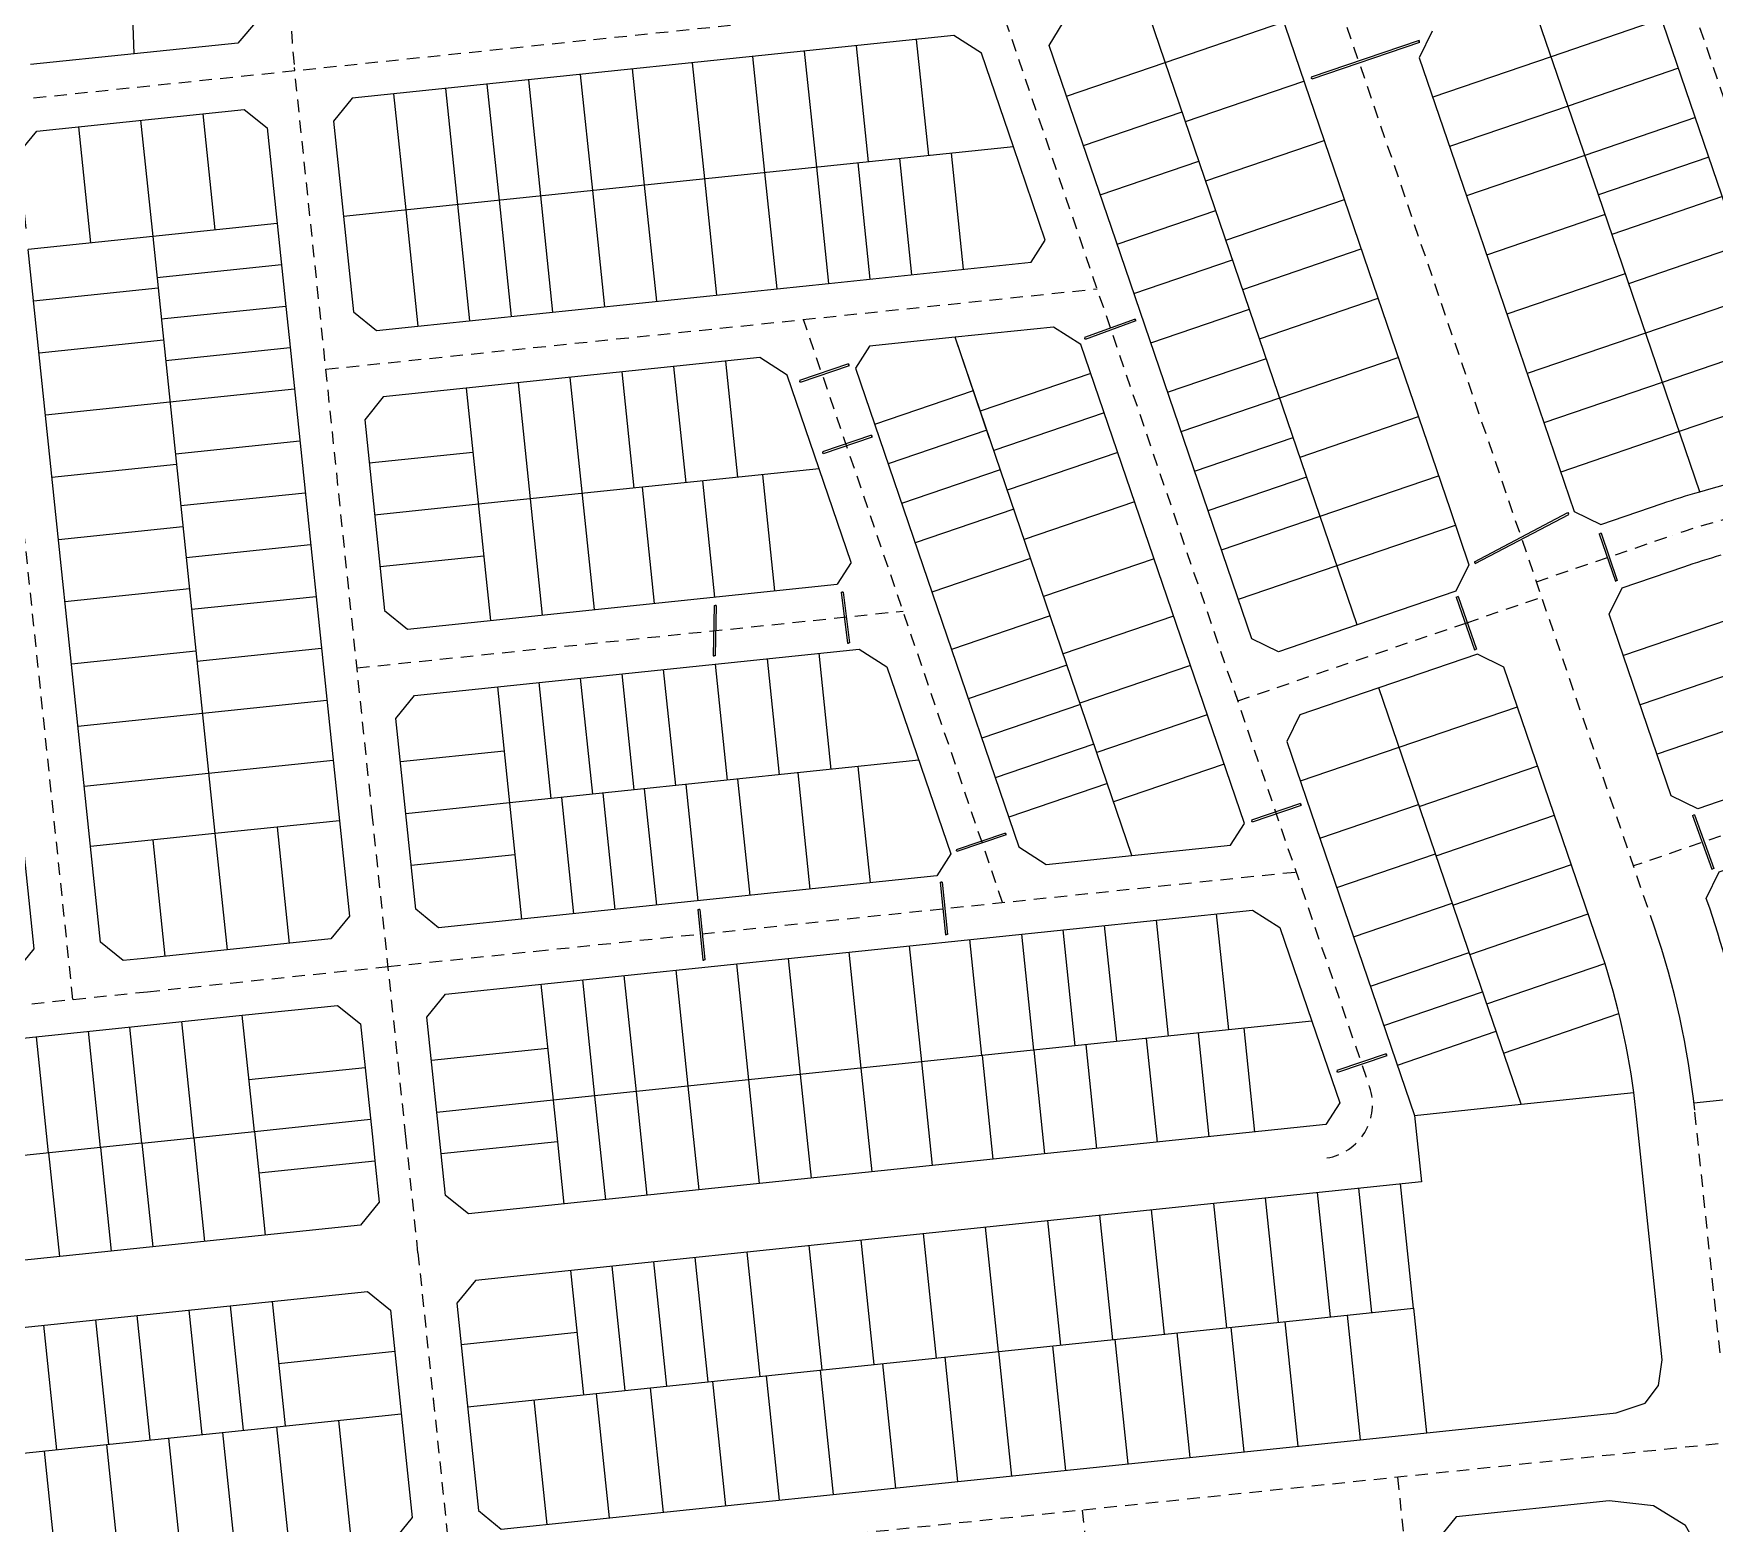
# Model space of a CAD drawing. Extents: x 296374 to 298792, y 6267790 to 6270844.
# Drawn here: x 297205.4 to 297608.3, y 6269469.2 to 6269826.5 of the extents above; entities that cross this region are included whole.
import ezdxf

# ---------------------------------------------------------------- set-up
doc = ezdxf.new("R2010")
doc.units = 0
doc.linetypes.add('Dash', pattern=[5, 3, -2])
for name, color, linetype in [('_User_xref', 6, 'Continuous'), ('Duct_SP_EXT', 7, 'Continuous'), ('X-Masterplan_LotLayout_P2$0$D-LO-Stage 13', 251, 'Continuous'), ('X-Masterplan_LotLayout_P2$0$D-LO-Stage 15', 251, 'Continuous'), ('X-Masterplan_LotLayout_P2$0$D-LO-Stage 16', 251, 'Continuous'), ('X-Masterplan_LotLayout_P2$0$D-LO-Stage 17', 251, 'Continuous'), ('X-Masterplan_LotLayout_P2$0$D-LO-Stage 18', 251, 'Continuous'), ('X-Masterplan_LotLayout_P2$0$D-LO-Stage 19', 251, 'Continuous'), ('X-Masterplan_LotLayout_P2$0$D-LO-Stage 2', 251, 'Continuous'), ('X-Masterplan_LotLayout_P2$0$D-LO-Stage 22', 251, 'Continuous'), ('X-Masterplan_LotLayout_P2$0$D-LO-Stage 23', 251, 'Continuous'), ('X-Masterplan_LotLayout_P2$0$D-LO-Stage 3', 251, 'Continuous'), ('X-Masterplan_LotLayout_P2$0$D-RD-15-23_CL', 251, 'Dash'), ('X-Masterplan_LotLayout_P2$0$D-RD-P1_CL', 251, 'Dash'), ('X-Masterplan_LotLayout_P2$0$D-RD-Stage13_BDY', 251, 'Continuous'), ('X-Masterplan_LotLayout_P2$0$D-RD-Stage15_BDY', 251, 'Continuous'), ('X-Masterplan_LotLayout_P2$0$D-RD-Stage17_BDY', 251, 'Continuous'), ('X-Masterplan_LotLayout_P2$0$D-RD-Stage18_BDY', 251, 'Continuous'), ('X-Masterplan_LotLayout_P2$0$D-RD-Stage19_BDY', 251, 'Continuous'), ('X-Masterplan_LotLayout_P2$0$D-RD-Stage22_BDY', 251, 'Continuous'), ('X-Masterplan_LotLayout_P2$0$D-RD-Stage23_BDY', 251, 'Continuous'), ('X-Masterplan_LotLayout_P2$0$D-RD-Stage2_BDY', 251, 'Continuous'), ('X-Masterplan_LotLayout_P2$0$D-RD-Stage3_BDY', 251, 'Continuous')]:
    doc.layers.add(name, color=color, linetype=linetype)

# ---------------------------------------------------------------- blocks, each defined once
blk = doc.blocks.new('X-Masterplan_LotLayout_P2')
at = {"layer": 'X-Masterplan_LotLayout_P2$0$D-LO-Stage 13'}
for p, q in [((297472.12, 6269585.49), (297474.71, 6269560.63)), ((297484.56, 6269586.79), (297487.15, 6269561.92)), ((297495.5, 6269587.93), (297498.09, 6269563.06)), ((297432.74, 6269581.39), (297435.33, 6269556.52)), ((297445.17, 6269582.68), (297447.76, 6269557.82)), ((297457.6, 6269583.98), (297460.19, 6269559.11)), ((297403.69, 6269578.36), (297406.29, 6269553.49)), ((297418.21, 6269579.87), (297420.81, 6269555.01)), ((297362.22, 6269574.04), (297364.81, 6269549.17)), ((297376.74, 6269575.55), (297379.33, 6269550.69)), ((297389.17, 6269576.85), (297391.76, 6269551.98)), ((297339.84, 6269571.7), (297342.43, 6269546.84)), ((297349.79, 6269572.74), (297352.38, 6269547.88)), ((297330.93, 6269560.72), (297332.48, 6269545.8)), ((297526.23, 6269519.75), (297523.12, 6269549.59)), ((297536.18, 6269520.79), (297533.07, 6269550.62)), ((297491.42, 6269516.12), (297488.31, 6269545.96)), ((297503.85, 6269517.42), (297500.74, 6269547.25)), ((297516.28, 6269518.71), (297513.17, 6269548.55)), ((297451.63, 6269511.97), (297448.52, 6269541.81)), ((297464.07, 6269513.27), (297460.96, 6269543.11)), ((297476.5, 6269514.56), (297473.39, 6269544.4)), ((297406.88, 6269507.31), (297403.77, 6269537.15)), ((297421.8, 6269508.86), (297418.69, 6269538.7)), ((297436.72, 6269510.42), (297433.6, 6269540.26)), ((297367.09, 6269503.16), (297363.98, 6269533)), ((297379.53, 6269504.46), (297376.41, 6269534.29)), ((297394.44, 6269506.01), (297391.33, 6269535.85)), ((297337.25, 6269500.05), (297334.14, 6269529.89)), ((297347.2, 6269501.09), (297344.09, 6269530.93)), ((297357.15, 6269502.12), (297354.04, 6269531.96)), ((297255.7, 6269491.55), (297252.59, 6269521.39)), ((297262.53, 6269522.42), (297265.64, 6269492.59)), ((297210.94, 6269486.88), (297207.83, 6269516.72)), ((297223.37, 6269488.18), (297220.26, 6269518.02)), ((297233.32, 6269489.22), (297230.21, 6269519.05)), ((297245.75, 6269490.51), (297242.64, 6269520.35)), ((297340.24, 6269500.36), (297520.26, 6269519.13)), ((297335.7, 6269514.97), (297307.85, 6269512.07)), ((297291.94, 6269510.41), (297264.09, 6269507.51)), ((297113.47, 6269476.72), (297263.65, 6269492.38))]:
    blk.add_line(p, q, dxfattribs=at)
at = {"layer": 'X-Masterplan_LotLayout_P2$0$D-LO-Stage 13', "flags": 128}
for points in [[(297484.56, 6269586.79), (297487.15, 6269561.92)], [(297243.76, 6269561.69), (297246.35, 6269536.82)], [(297208.95, 6269558.06), (297211.54, 6269533.2)], [(297221.38, 6269559.36), (297223.97, 6269534.49)], [(297231.33, 6269560.39), (297233.92, 6269535.53)], [(297259.32, 6269553.26), (297260.87, 6269538.34)], [(297520.26, 6269519.13), (297536.18, 6269520.79)], [(297536.18, 6269520.79), (297539.29, 6269490.95)], [(297309.4, 6269497.15), (297340.24, 6269500.36)], [(297263.65, 6269492.38), (297293.49, 6269495.49)]]:
    blk.add_lwpolyline(points, dxfattribs=at)
at = {"layer": 'X-Masterplan_LotLayout_P2$0$D-LO-Stage 15'}
for p, q in [((297595.7, 6269829.96), (297569.2, 6269820.91)), ((297599.74, 6269818.13), (297573.24, 6269809.08)), ((297603.77, 6269806.3), (297577.28, 6269797.25)), ((297607, 6269796.83), (297580.51, 6269787.79)), ((297610.24, 6269787.37), (297583.74, 6269778.32)), ((297614.27, 6269775.54), (297587.78, 6269766.49)), ((297618.31, 6269763.71), (297591.81, 6269754.66)), ((297622.35, 6269751.88), (297595.85, 6269742.83)), ((297626.39, 6269740.05), (297599.89, 6269731.01))]:
    blk.add_line(p, q, dxfattribs=at)
at = {"layer": 'X-Masterplan_LotLayout_P2$0$D-LO-Stage 16'}
for q in [(297204.06, 6269774.72), (297248.83, 6269634.61)]:
    blk.add_line((297233.9, 6269777.83), q, dxfattribs=at)
at = {"layer": 'X-Masterplan_LotLayout_P2$0$D-LO-Stage 17'}
for p, q in [((297580.51, 6269787.79), (297564.35, 6269835.11)), ((297499.29, 6269753.3), (297471.77, 6269833.92)), ((297476.68, 6269819.54), (297505.07, 6269829.24)), ((297569.2, 6269820.91), (297540.81, 6269811.22)), ((297481.52, 6269805.35), (297509.91, 6269815.04)), ((297573.24, 6269809.08), (297544.85, 6269799.39)), ((297486.37, 6269791.15), (297514.76, 6269800.85)), ((297577.28, 6269797.25), (297548.88, 6269787.56)), ((297491.22, 6269776.96), (297519.61, 6269786.65)), ((297604.81, 6269716.61), (297580.51, 6269787.79)), ((297582.12, 6269783.06), (297553.73, 6269773.36)), ((297495.26, 6269765.13), (297523.65, 6269774.82)), ((297586.97, 6269768.86), (297558.58, 6269759.17)), ((297499.29, 6269753.3), (297527.69, 6269762.99)), ((297591.81, 6269754.66), (297563.42, 6269744.97)), ((297522.72, 6269684.69), (297499.29, 6269753.3)), ((297504.14, 6269739.1), (297532.53, 6269748.79)), ((297595.85, 6269742.83), (297567.46, 6269733.14)), ((297508.99, 6269724.91), (297537.38, 6269734.6)), ((297599.89, 6269731.01), (297571.5, 6269721.31)), ((297513.83, 6269710.71), (297542.22, 6269720.4)), ((297517.87, 6269698.88), (297546.26, 6269708.57)), ((297614.92, 6269687), (297586.52, 6269677.31)), ((297618.95, 6269675.17), (297590.56, 6269665.48)), ((297550.34, 6269603.77), (297527.89, 6269669.54)), ((297532.73, 6269655.35), (297561.13, 6269665.04)), ((297622.99, 6269663.34), (297594.6, 6269653.65)), ((297537.58, 6269641.15), (297565.97, 6269650.85)), ((297541.62, 6269629.32), (297570.01, 6269639.02)), ((297545.66, 6269617.49), (297574.05, 6269627.19)), ((297549.7, 6269605.66), (297578.09, 6269615.36)), ((297561.97, 6269569.72), (297550.34, 6269603.77)), ((297553.74, 6269593.83), (297582.08, 6269603.51)), ((297557.77, 6269582.01), (297585.44, 6269591.45))]:
    blk.add_line(p, q, dxfattribs=at)
at = {"layer": 'X-Masterplan_LotLayout_P2$0$D-LO-Stage 18'}
for p, q in [((297235.19, 6269765.4), (297205.36, 6269762.29)), ((297236.49, 6269752.97), (297206.65, 6269749.86)), ((297238.04, 6269738.05), (297208.21, 6269734.94)), ((297239.6, 6269723.13), (297209.76, 6269720.02)), ((297241.16, 6269708.21), (297211.32, 6269705.1)), ((297242.71, 6269693.29), (297212.87, 6269690.18)), ((297244.27, 6269678.37), (297214.43, 6269675.26)), ((297245.82, 6269663.45), (297215.98, 6269660.34)), ((297247.32, 6269649.03), (297217.49, 6269645.92)), ((297248.83, 6269634.61), (297218.99, 6269631.5)), ((297233.91, 6269633.05), (297236.81, 6269605.2)), ((297243.76, 6269561.69), (297240.86, 6269589.54)), ((297258.28, 6269563.2), (297255.38, 6269591.05)), ((297208.95, 6269558.06), (297206.05, 6269585.91)), ((297221.38, 6269559.36), (297218.48, 6269587.21)), ((297231.33, 6269560.39), (297228.42, 6269588.24))]:
    blk.add_line(p, q, dxfattribs=at)
at = {"layer": 'X-Masterplan_LotLayout_P2$0$D-LO-Stage 18', "flags": 128}
for points in [[(297231.33, 6269560.39), (297105.11, 6269547.24), (297102.21, 6269575.09)], [(297231.33, 6269560.39), (297258.28, 6269563.2)]]:
    blk.add_lwpolyline(points, dxfattribs=at)
at = {"layer": 'X-Masterplan_LotLayout_P2$0$D-LO-Stage 19'}
for p, q in [((297366.18, 6269791.62), (297369.08, 6269763.77)), ((297380.6, 6269793.12), (297383.51, 6269765.27)), ((297326.89, 6269787.53), (297329.8, 6269759.68)), ((297339.33, 6269788.82), (297342.23, 6269760.97)), ((297351.76, 6269790.12), (297354.66, 6269762.27)), ((297294.57, 6269784.16), (297297.47, 6269756.31)), ((297307, 6269785.45), (297309.9, 6269757.6)), ((297316.95, 6269786.49), (297319.85, 6269758.64)), ((297265.81, 6269761.05), (297235.97, 6269757.94)), ((297266.85, 6269751.1), (297237.01, 6269747.99)), ((297468.69, 6269629.37), (297426.27, 6269753.64)), ((297358.81, 6269746.61), (297361.71, 6269718.76)), ((297371.24, 6269747.91), (297374.14, 6269720.06)), ((297321.51, 6269742.73), (297324.41, 6269714.88)), ((297333.94, 6269744.02), (297339.75, 6269688.32)), ((297346.37, 6269745.32), (297349.28, 6269717.47)), ((297267.88, 6269741.16), (297238.04, 6269738.05)), ((297309.08, 6269741.43), (297314.88, 6269685.73)), ((297430.65, 6269740.79), (297406.99, 6269732.71)), ((297433.88, 6269731.33), (297410.23, 6269723.25)), ((297269.18, 6269728.72), (297239.34, 6269725.61)), ((297310.68, 6269726.01), (297285.82, 6269723.42)), ((297393.71, 6269722.1), (297311.98, 6269713.58)), ((297365.69, 6269719.18), (297368.59, 6269691.33)), ((297380.11, 6269720.68), (297383.01, 6269692.83)), ((297437.12, 6269721.86), (297413.46, 6269713.78)), ((297270.48, 6269716.29), (297240.64, 6269713.18)), ((297324.41, 6269714.88), (297327.32, 6269687.03)), ((297351.27, 6269717.68), (297354.17, 6269689.83)), ((297311.98, 6269713.58), (297287.11, 6269710.99)), ((297440.35, 6269712.4), (297416.69, 6269704.32)), ((297271.77, 6269703.86), (297241.93, 6269700.75)), ((297313.28, 6269701.15), (297288.41, 6269698.56)), ((297444.39, 6269700.57), (297420.73, 6269692.49)), ((297273.07, 6269691.43), (297243.23, 6269688.32)), ((297449.07, 6269686.85), (297425.41, 6269678.77)), ((297274.36, 6269678.99), (297244.52, 6269675.88)), ((297393.62, 6269677.85), (297396.53, 6269650)), ((297356.33, 6269673.96), (297359.23, 6269646.12)), ((297368.76, 6269675.26), (297371.66, 6269647.41)), ((297381.19, 6269676.56), (297384.09, 6269648.71)), ((297453.11, 6269675.02), (297429.45, 6269666.94)), ((297316.54, 6269669.82), (297322.35, 6269614.12)), ((297326.49, 6269670.85), (297329.39, 6269643.01)), ((297336.43, 6269671.89), (297339.34, 6269644.04)), ((297346.38, 6269672.93), (297349.28, 6269645.08)), ((297275.66, 6269666.56), (297245.82, 6269663.45)), ((297456.34, 6269665.55), (297432.68, 6269657.48)), ((297318.15, 6269654.4), (297293.28, 6269651.81)), ((297459.57, 6269656.09), (297435.91, 6269648.01)), ((297277.16, 6269652.14), (297247.32, 6269649.03)), ((297417.58, 6269652.2), (297319.44, 6269641.97)), ((297402.99, 6269650.68), (297405.89, 6269622.83)), ((297361.72, 6269646.37), (297364.62, 6269618.53)), ((297374.15, 6269647.67), (297377.05, 6269619.82)), ((297388.57, 6269649.17), (297391.47, 6269621.32)), ((297462.8, 6269646.63), (297439.14, 6269638.55)), ((297319.44, 6269641.97), (297294.58, 6269639.38)), ((297331.88, 6269643.26), (297334.78, 6269615.42)), ((297341.82, 6269644.3), (297344.73, 6269616.45)), ((297351.77, 6269645.34), (297354.67, 6269617.49)), ((297278.67, 6269637.72), (297248.83, 6269634.61)), ((297248.83, 6269634.61), (297251.73, 6269606.76)), ((297263.75, 6269636.16), (297266.65, 6269608.31)), ((297320.74, 6269629.54), (297295.88, 6269626.94)), ((297517.8, 6269621.72), (297541.46, 6269629.8)), ((297521.84, 6269609.89), (297545.5, 6269617.97)), ((297474.49, 6269613.89), (297477.39, 6269586.04)), ((297488.91, 6269615.4), (297491.82, 6269587.55)), ((297429.73, 6269609.23), (297432.64, 6269581.38)), ((297442.17, 6269610.52), (297445.07, 6269582.67)), ((297452.11, 6269611.56), (297455.02, 6269583.71)), ((297462.06, 6269612.6), (297464.96, 6269584.75)), ((297400.79, 6269606.21), (297403.69, 6269578.36)), ((297415.31, 6269607.72), (297418.21, 6269579.87)), ((297525.88, 6269598.06), (297549.53, 6269606.14)), ((297359.31, 6269601.89), (297362.22, 6269574.04)), ((297373.84, 6269603.4), (297376.74, 6269575.55)), ((297386.27, 6269604.7), (297389.17, 6269576.85)), ((297326.99, 6269598.52), (297329.89, 6269570.67)), ((297336.94, 6269599.55), (297339.84, 6269571.7)), ((297346.88, 6269600.59), (297349.79, 6269572.74)), ((297529.11, 6269588.6), (297552.77, 6269596.67)), ((297511.85, 6269589.63), (297329.89, 6269570.67)), ((297532.34, 6269579.13), (297556, 6269587.21)), ((297328.6, 6269583.1), (297300.75, 6269580.2)), ((297256.99, 6269575.64), (297284.83, 6269578.54)), ((297258.28, 6269563.2), (297286.13, 6269566.11)), ((297330.93, 6269560.72), (297303.08, 6269557.82))]:
    blk.add_line(p, q, dxfattribs=at)
at = {"layer": 'X-Masterplan_LotLayout_P2$0$D-LO-Stage 19', "flags": 128}
for points in [[(297329.89, 6269570.67), (297302.04, 6269567.76)], [(297329.89, 6269570.67), (297330.93, 6269560.72)], [(297536.46, 6269567.06), (297561.97, 6269569.72)], [(297258.28, 6269563.2), (297259.32, 6269553.26), (297287.17, 6269556.16)]]:
    blk.add_lwpolyline(points, dxfattribs=at)
at = {"layer": 'X-Masterplan_LotLayout_P2$0$D-LO-Stage 2'}
for p, q in [((297505.34, 6269517.57), (297508.45, 6269487.73)), ((297520.26, 6269519.13), (297523.37, 6269489.29)), ((297464.56, 6269513.32), (297467.67, 6269483.48)), ((297479.48, 6269514.88), (297482.59, 6269485.04)), ((297492.41, 6269516.22), (297495.52, 6269486.39)), ((297436.72, 6269510.42), (297439.83, 6269480.58)), ((297449.65, 6269511.77), (297452.76, 6269481.93))]:
    blk.add_line(p, q, dxfattribs=at)
at = {"layer": 'X-Masterplan_LotLayout_P2$0$D-LO-Stage 22'}
for p, q in [((297245.91, 6269807.24), (297248.82, 6269779.39)), ((297216.08, 6269804.13), (297218.98, 6269776.28)), ((297230.99, 6269805.68), (297233.9, 6269777.83)), ((297263.74, 6269780.94), (297233.9, 6269777.83))]:
    blk.add_line(p, q, dxfattribs=at)
at = {"layer": 'X-Masterplan_LotLayout_P2$0$D-LO-Stage 23'}
for p, q in [((297229.45, 6269821.61), (297228.81, 6269839.97)), ((297402.57, 6269823.56), (297405.47, 6269795.72)), ((297416.99, 6269825.07), (297419.89, 6269797.22)), ((297363.28, 6269819.47), (297366.18, 6269791.62)), ((297377.7, 6269820.97), (297380.6, 6269793.12)), ((297390.13, 6269822.27), (297393.04, 6269794.42)), ((297453.02, 6269811.47), (297476.68, 6269819.54)), ((297323.99, 6269815.37), (297326.89, 6269787.53)), ((297336.42, 6269816.67), (297339.33, 6269788.82)), ((297348.86, 6269817.97), (297351.76, 6269790.12)), ((297291.67, 6269812), (297294.57, 6269784.16)), ((297304.1, 6269813.3), (297307, 6269785.45)), ((297314.04, 6269814.34), (297316.95, 6269786.49)), ((297457.06, 6269799.64), (297480.72, 6269807.71)), ((297440.25, 6269799.34), (297279.65, 6269782.6)), ((297402.98, 6269795.46), (297405.88, 6269767.61)), ((297412.93, 6269796.49), (297415.83, 6269768.64)), ((297425.36, 6269797.79), (297428.26, 6269769.94)), ((297461.1, 6269787.81), (297484.75, 6269795.88)), ((297393.04, 6269794.42), (297395.94, 6269766.57)), ((297465.13, 6269775.98), (297488.79, 6269784.05)), ((297264.77, 6269771), (297234.93, 6269767.89)), ((297469.17, 6269764.15), (297492.83, 6269772.22)), ((297473.21, 6269752.32), (297496.87, 6269760.4)), ((297434.55, 6269729.37), (297426.27, 6269753.64)), ((297477.25, 6269740.49), (297500.91, 6269748.57)), ((297458.81, 6269744.97), (297432.32, 6269735.92)), ((297480.48, 6269731.02), (297504.14, 6269739.1)), ((297462.05, 6269735.5), (297435.55, 6269726.46)), ((297483.71, 6269721.56), (297507.37, 6269729.64)), ((297465.28, 6269726.04), (297438.78, 6269716.99)), ((297486.94, 6269712.1), (297510.6, 6269720.17)), ((297469.32, 6269714.21), (297442.82, 6269705.16)), ((297490.17, 6269702.63), (297513.83, 6269710.71)), ((297474, 6269700.49), (297447.5, 6269691.44)), ((297494.21, 6269690.8), (297517.87, 6269698.88)), ((297478.69, 6269686.76), (297452.19, 6269677.72)), ((297482.72, 6269674.94), (297456.23, 6269665.89)), ((297486.76, 6269663.11), (297460.26, 6269654.06)), ((297509.07, 6269647.27), (297532.73, 6269655.35)), ((297490.8, 6269651.28), (297464.3, 6269642.23)), ((297513.76, 6269633.55), (297537.42, 6269641.63))]:
    blk.add_line(p, q, dxfattribs=at)
at = {"layer": 'X-Masterplan_LotLayout_P2$0$D-LO-Stage 3'}
for p, q in [((297423.79, 6269509.07), (297426.9, 6269479.23)), ((297381.02, 6269504.61), (297384.13, 6269474.77)), ((297393.95, 6269505.96), (297397.06, 6269476.12)), ((297408.87, 6269507.51), (297411.98, 6269477.68)), ((297353.17, 6269501.71), (297356.28, 6269471.87)), ((297368.09, 6269503.26), (297371.2, 6269473.43)), ((297325.32, 6269498.81), (297328.43, 6269468.97)), ((297340.24, 6269500.36), (297343.35, 6269470.52)), ((297266.76, 6269462.54), (297263.65, 6269492.38)), ((297281.68, 6269464.09), (297278.57, 6269493.93)), ((297240.9, 6269459.84), (297237.79, 6269489.68)), ((297253.83, 6269461.19), (297250.72, 6269491.03)), ((297211.06, 6269456.73), (297207.95, 6269486.57)), ((297225.98, 6269458.29), (297222.87, 6269488.13))]:
    blk.add_line(p, q, dxfattribs=at)
at = {"layer": 'X-Masterplan_LotLayout_P2$0$D-RD-15-23_CL'}
for p, q in [((297205.35, 6269811.05), (297440.15, 6269835.53)), ((297286.62, 6269638.56), (297267.88, 6269818.32)), ((297565.68, 6269695.02), (297598.38, 6269706.19)), ((297619.29, 6269637.24), (297588.95, 6269626.88))]:
    blk.add_line(p, q, dxfattribs=at)
at = {"layer": 'X-Masterplan_LotLayout_P2$0$D-RD-15-23_CL', "flags": 128}
for points in [[(297593.96, 6269612.18), (297485.12, 6269931.01), (297483.33, 6269936.23)], [(297615.54, 6269796.59), (297596.58, 6269852.14)], [(297275.43, 6269745.97), (297460.35, 6269765.24)], [(297437.67, 6269618.1), (297389.94, 6269757.9)], [(297214.76, 6269594.86), (297200.66, 6269730.13)], [(297548.96, 6269685.19), (297566.94, 6269691.33)], [(297282.89, 6269674.35), (297413.81, 6269688)], [(297494.07, 6269666.45), (297548.96, 6269685.19)], [(297294.61, 6269561.96), (297294.09, 6269566.94), (297286.62, 6269638.56)], [(297325.82, 6269606.44), (297508.08, 6269625.44)], [(297290.35, 6269602.74), (297325.82, 6269606.44)], [(297232.62, 6269596.72), (297277.42, 6269601.39)], [(297277.42, 6269601.39), (297290.35, 6269602.74)], [(297060.7, 6269578.8), (297232.62, 6269596.72)], [(297609.68, 6269510.1), (297603.61, 6269568.3)]]:
    blk.add_lwpolyline(points, dxfattribs=at)
blk.add_lwpolyline([(297515.42, 6269556.85, 0.46509), (297525.68, 6269573.88), (297436.48, 6269835.14)], format="xyb", dxfattribs=at)
at = {"layer": 'X-Masterplan_LotLayout_P2$0$D-RD-15-23_CL', "linetype": 'Continuous', "flags": 128}
blk.add_lwpolyline([(297603.61, 6269568.3, 0.056343), (297593.96, 6269612.18)], format="xyb", dxfattribs=at)
blk.add_lwpolyline([(297852.32, 6269595.97), (297603.43, 6269570.02)], dxfattribs=at)
at = {"layer": 'X-Masterplan_LotLayout_P2$0$D-RD-15-23_CL'}
for centre, start, end in [((297466.81, 6269839.06), 171.982, 185.9509), ((297663, 6269516.91), 95.9509, 108.8501)]:
    blk.add_arc(centre, 200, start, end, dxfattribs=at)
at = {"layer": 'X-Masterplan_LotLayout_P2$0$D-RD-P1_CL', "flags": 128}
for points in [[(298408.22, 6269880.56), (297975.57, 6269548.61, -0.138523), (297900.31, 6269518.63), (297148.88, 6269440.3, 0.014342), (297035.12, 6269425.13), (297032.8, 6269424.75)], [(297532.36, 6269480.27), (297552.38, 6269288.16, 0.010411), (297552.51, 6269287.13), (297555.84, 6269264.4, -0.010411), (297555.97, 6269263.36), (297578.8, 6269044.31)]]:
    blk.add_lwpolyline(points, format="xyb", dxfattribs=at)
for points in [[(297297.51, 6269534.11), (297294.61, 6269561.96)], [(297297.51, 6269534.11), (297301.34, 6269497.31)], [(297301.17, 6269499), (297305.58, 6269456.63)], [(297456.77, 6269472.39), (297500.76, 6269050.37)]]:
    blk.add_lwpolyline(points, dxfattribs=at)
at = {"layer": 'X-Masterplan_LotLayout_P2$0$D-RD-Stage13_BDY', "flags": 128}
for points in [[(297511.85, 6269589.63), (297518.52, 6269570.09), (297515.16, 6269564.84), (297309.61, 6269543.42)], [(297536.46, 6269567.06), (297538.12, 6269551.15), (297311.27, 6269527.5), (297306.81, 6269522.01), (297309.3, 6269498.12)], [(297309.61, 6269543.42), (297304.12, 6269547.87), (297303.08, 6269557.82)], [(297287.17, 6269556.16), (297288.2, 6269546.21), (297283.75, 6269540.72), (297082.84, 6269519.78), (297077.35, 6269524.23), (297076.31, 6269534.18)], [(297082.53, 6269474.5), (297080.04, 6269498.37), (297084.5, 6269503.87), (297285.41, 6269524.81), (297290.9, 6269520.35), (297293.39, 6269496.48)], [(297584.82, 6269495.69), (297591.71, 6269498.07), (297594.93, 6269502.26), (297595.78, 6269508.45)], [(297523.37, 6269489.29), (297559.18, 6269493.02)], [(297559.18, 6269493.02), (297584.82, 6269495.69)]]:
    blk.add_lwpolyline(points, dxfattribs=at)
blk.add_lwpolyline([(297595.78, 6269508.45), (297591.27, 6269551.67), (297589.69, 6269566.85, 0.007709), (297589.01, 6269572.54)], format="xyb", dxfattribs=at)
at = {"layer": 'X-Masterplan_LotLayout_P2$0$D-RD-Stage15_BDY', "flags": 128}
for points in [[(297607.97, 6269794), (297592.86, 6269838.28)], [(297630.72, 6269727.37), (297607.97, 6269794)]]:
    blk.add_lwpolyline(points, dxfattribs=at)
blk.add_lwpolyline([(297604.81, 6269716.61, -0.027894), (297627.4, 6269721.84)], format="xyb", dxfattribs=at)
at = {"layer": 'X-Masterplan_LotLayout_P2$0$D-RD-Stage17_BDY', "flags": 128}
for points in [[(297471.87, 6269833.95, 0.006292), (297475.65, 6269835.19), (297495.44, 6269841.95), (297501.79, 6269838.83), (297525.42, 6269769.61)], [(297551.92, 6269778.66), (297574.73, 6269711.85), (297581.08, 6269708.73), (297595.8, 6269713.76, -0.011358), (297604.81, 6269716.61, -0.011358)], [(297628.15, 6269648.24, 0.018902), (297616.71, 6269644.82), (297604.34, 6269640.59), (297597.99, 6269643.71), (297583.13, 6269687.24), (297586.25, 6269693.59), (297600.97, 6269698.62, -0.012305), (297609.98, 6269701.45)], [(297615.51, 6269584.34, 0.039086), (297607.21, 6269616.71), (297606.39, 6269619.1), (297609.51, 6269625.45), (297621.88, 6269629.67, -0.021037), (297633.33, 6269633.05, -0.021037)]]:
    blk.add_lwpolyline(points, format="xyb", dxfattribs=at)
for points in [[(297540.69, 6269827.03), (297537.58, 6269820.68), (297551.92, 6269778.66)], [(297525.42, 6269769.61), (297544.97, 6269712.35)], [(297544.97, 6269712.35), (297549.49, 6269699.11), (297546.38, 6269692.76), (297522.72, 6269684.69)], [(297549.49, 6269699.11), (297546.38, 6269692.76)], [(297557.89, 6269674.51), (297551.55, 6269677.62), (297527.89, 6269669.54)], [(297580.72, 6269607.66), (297557.89, 6269674.51)], [(297561.97, 6269569.72), (297589.01, 6269572.54)]]:
    blk.add_lwpolyline(points, dxfattribs=at)
at = {"layer": 'X-Masterplan_LotLayout_P2$0$D-RD-Stage17_BDY'}
blk.add_arc((297404.69, 6269547.56), 186, 7.7176, 18.8501, dxfattribs=at)
at = {"layer": 'X-Masterplan_LotLayout_P2$0$D-RD-Stage18_BDY', "flags": 128}
for points in [[(297231.84, 6269604.69), (297226.86, 6269604.17), (297221.37, 6269608.62), (297204.06, 6269774.72)], [(297187.73, 6269728.78), (297138, 6269723.6), (297133.55, 6269718.11), (297145.78, 6269600.74), (297151.27, 6269596.29), (297201, 6269601.47), (297205.46, 6269606.96), (297193.23, 6269724.33)], [(297251.73, 6269606.76), (297231.84, 6269604.69)], [(297233.4, 6269588.76), (297255.38, 6269591.05)], [(297075.27, 6269544.13), (297072.89, 6269567), (297077.34, 6269572.49), (297233.4, 6269588.76)]]:
    blk.add_lwpolyline(points, dxfattribs=at)
at = {"layer": 'X-Masterplan_LotLayout_P2$0$D-RD-Stage19_BDY', "flags": 128}
for points in [[(297297.47, 6269756.31), (297395.94, 6269766.57)], [(297265.81, 6269761.05), (297266.59, 6269753.59)], [(297266.59, 6269753.59), (297278.67, 6269637.72)], [(297426.27, 6269753.64), (297405.73, 6269751.5), (297402.37, 6269746.25), (297441.57, 6269631.45), (297448.16, 6269627.23), (297468.69, 6269629.37)], [(297401.38, 6269699.65), (297386.05, 6269744.55), (297379.46, 6269748.77), (297289.18, 6269739.36), (297284.73, 6269733.86), (297289.5, 6269688.11), (297294.99, 6269683.66), (297398.02, 6269694.4)], [(297401.38, 6269699.65), (297398.02, 6269694.4)], [(297294.58, 6269639.38), (297292.19, 6269662.25), (297296.65, 6269667.74), (297403.32, 6269678.86), (297409.91, 6269674.65), (297425.24, 6269629.74)], [(297278.67, 6269637.72), (297281.05, 6269614.84), (297276.6, 6269609.35), (297251.73, 6269606.76)], [(297325.33, 6269614.43), (297302.46, 6269612.05), (297296.96, 6269616.5), (297294.58, 6269639.38)], [(297425.24, 6269629.74), (297421.88, 6269624.49), (297325.33, 6269614.43)], [(297513.92, 6269633.08), (297536.46, 6269567.06)], [(297303.08, 6269557.82), (297299.66, 6269590.64), (297304.11, 6269596.13), (297497.59, 6269616.3), (297504.18, 6269612.09), (297511.85, 6269589.63)], [(297255.38, 6269591.05), (297278.25, 6269593.44), (297283.75, 6269588.98), (297286.65, 6269561.13)], [(297286.65, 6269561.13), (297287.17, 6269556.16)]]:
    blk.add_lwpolyline(points, dxfattribs=at)
at = {"layer": 'X-Masterplan_LotLayout_P2$0$D-RD-Stage22_BDY', "flags": 128}
for points in [[(297254.33, 6269824.2), (297204.57, 6269819.01)], [(297206.13, 6269803.09), (297255.86, 6269808.27), (297261.35, 6269803.82)], [(297203.54, 6269779.69), (297201.67, 6269797.6), (297206.13, 6269803.09)]]:
    blk.add_lwpolyline(points, dxfattribs=at)
at = {"layer": 'X-Masterplan_LotLayout_P2$0$D-RD-Stage23_BDY', "flags": 128}
for points in [[(297259.02, 6269829.71), (297254.33, 6269824.2)], [(297448.87, 6269823.62), (297452.19, 6269829.15)], [(297440.25, 6269799.34), (297432.59, 6269821.79), (297426, 6269826.01), (297281.72, 6269810.97), (297277.27, 6269805.48), (297279.65, 6269782.6)], [(297464.81, 6269776.92), (297448.87, 6269823.62)], [(297281.72, 6269810.97), (297277.27, 6269805.48)], [(297261.35, 6269803.82), (297265.81, 6269761.05)], [(297395.94, 6269766.57), (297444.56, 6269771.64), (297447.92, 6269776.89), (297440.25, 6269799.34)], [(297279.65, 6269782.6), (297282.03, 6269759.72)], [(297497.44, 6269681.34), (297464.81, 6269776.92)], [(297282.03, 6269759.72), (297282.03, 6269759.72), (297287.53, 6269755.27), (297297.47, 6269756.31)], [(297449.86, 6269756.1), (297426.27, 6269753.64)], [(297456.45, 6269751.89), (297449.86, 6269756.1)], [(297468.69, 6269629.37), (297492.29, 6269631.83), (297495.65, 6269637.08), (297456.45, 6269751.89)], [(297522.72, 6269684.69), (297503.79, 6269678.22), (297497.44, 6269681.34)], [(297527.89, 6269669.54), (297508.96, 6269663.08), (297505.84, 6269656.73), (297513.92, 6269633.08)]]:
    blk.add_lwpolyline(points, dxfattribs=at)
at = {"layer": 'X-Masterplan_LotLayout_P2$0$D-RD-Stage2_BDY', "flags": 128}
for points in [[(297416.95, 6269478.19), (297523.37, 6269489.29)], [(297583.07, 6269474.6), (297546.42, 6269470.78), (297541.96, 6269465.29), (297560.29, 6269289.47), (297565.78, 6269285.02)], [(297606.98, 6269458.82), (297601.39, 6269468.74), (297593.7, 6269473.41), (297583.07, 6269474.6)]]:
    blk.add_lwpolyline(points, dxfattribs=at)
at = {"layer": 'X-Masterplan_LotLayout_P2$0$D-RD-Stage3_BDY', "flags": 128}
for points in [[(297293.39, 6269496.48), (297296.08, 6269470.62), (297291.63, 6269465.13)], [(297309.3, 6269498.12), (297312, 6269472.28), (297317.49, 6269467.83), (297416.95, 6269478.19)]]:
    blk.add_lwpolyline(points, dxfattribs=at)

msp = doc.modelspace()

# ---------------------------------------------------------------- linework, layer by layer
at = {"layer": 'Duct_SP_EXT', "lineweight": -3}
for p, q in [((297537.52, 6269824.8), (297511.67, 6269815.97)), ((297537.67, 6269824.35), (297511.83, 6269815.51)), ((297537.52, 6269824.8), (297537.59, 6269824.58)), ((297537.67, 6269824.35), (297537.59, 6269824.58)), ((297511.67, 6269815.97), (297511.75, 6269815.74)), ((297511.83, 6269815.51), (297511.75, 6269815.74)), ((297469.47, 6269758), (297457.28, 6269753.55)), ((297469.63, 6269757.55), (297457.45, 6269753.1)), ((297469.47, 6269758), (297469.55, 6269757.77)), ((297469.63, 6269757.55), (297469.55, 6269757.77)), ((297457.28, 6269753.55), (297457.37, 6269753.32)), ((297457.45, 6269753.1), (297457.37, 6269753.32)), ((297400.75, 6269747.26), (297388.98, 6269743.26)), ((297400.91, 6269746.8), (297389.14, 6269742.8)), ((297400.75, 6269747.26), (297400.83, 6269747.03)), ((297400.91, 6269746.8), (297400.83, 6269747.03)), ((297388.98, 6269743.26), (297389.06, 6269743.03)), ((297389.14, 6269742.8), (297389.06, 6269743.03)), ((297406.26, 6269730.16), (297394.49, 6269726.16)), ((297406.26, 6269730.16), (297406.33, 6269729.93)), ((297394.49, 6269726.16), (297394.56, 6269725.93)), ((297406.41, 6269729.7), (297394.64, 6269725.71)), ((297406.41, 6269729.7), (297406.33, 6269729.93)), ((297394.64, 6269725.71), (297394.56, 6269725.93)), ((297550.79, 6269699.8), (297573.21, 6269711.58)), ((297551.01, 6269699.38), (297573.44, 6269711.16)), ((297573.21, 6269711.58), (297573.33, 6269711.37)), ((297573.44, 6269711.16), (297573.33, 6269711.37)), ((297580.71, 6269706.49), (297580.94, 6269706.57)), ((297580.71, 6269706.49), (297584.59, 6269695.14)), ((297581.17, 6269706.65), (297580.94, 6269706.57)), ((297581.17, 6269706.65), (297585.05, 6269695.29)), ((297550.79, 6269699.8), (297550.9, 6269699.59)), ((297551.01, 6269699.38), (297550.9, 6269699.59)), ((297584.59, 6269695.14), (297584.82, 6269695.22)), ((297585.05, 6269695.29), (297584.82, 6269695.22)), ((297398.95, 6269692.48), (297399.18, 6269692.51)), ((297398.95, 6269692.48), (297400.48, 6269680.27)), ((297399.42, 6269692.54), (297399.18, 6269692.51)), ((297399.42, 6269692.54), (297400.96, 6269680.33)), ((297546.42, 6269691.34), (297546.65, 6269691.42)), ((297546.42, 6269691.34), (297550.85, 6269678.68)), ((297546.88, 6269691.5), (297546.65, 6269691.42)), ((297546.88, 6269691.5), (297551.3, 6269678.83)), ((297368.56, 6269689.34), (297368.3, 6269677.25)), ((297368.56, 6269689.34), (297368.8, 6269689.33)), ((297369.04, 6269689.33), (297368.78, 6269677.24)), ((297369.04, 6269689.33), (297368.8, 6269689.33)), ((297400.48, 6269680.27), (297400.72, 6269680.3)), ((297400.96, 6269680.33), (297400.72, 6269680.3)), ((297550.85, 6269678.68), (297551.08, 6269678.76)), ((297551.3, 6269678.83), (297551.08, 6269678.76)), ((297368.3, 6269677.25), (297368.54, 6269677.25)), ((297368.78, 6269677.24), (297368.54, 6269677.25)), ((297509.12, 6269641.84), (297497.35, 6269637.84)), ((297509.12, 6269641.84), (297509.2, 6269641.61)), ((297509.27, 6269641.38), (297509.2, 6269641.61)), ((297497.35, 6269637.84), (297497.43, 6269637.61)), ((297497.5, 6269637.38), (297497.43, 6269637.61)), ((297509.27, 6269641.38), (297497.5, 6269637.38)), ((297603.11, 6269638.94), (297603.34, 6269639.02)), ((297603.11, 6269638.94), (297607.76, 6269626.12)), ((297603.56, 6269639.11), (297603.34, 6269639.02)), ((297603.56, 6269639.11), (297608.21, 6269626.28)), ((297438.35, 6269634.76), (297426.58, 6269630.76)), ((297438.5, 6269634.3), (297426.74, 6269630.3)), ((297438.35, 6269634.76), (297438.43, 6269634.53)), ((297438.5, 6269634.3), (297438.43, 6269634.53)), ((297426.58, 6269630.76), (297426.66, 6269630.53)), ((297426.74, 6269630.3), (297426.66, 6269630.53)), ((297607.76, 6269626.12), (297607.99, 6269626.2)), ((297608.21, 6269626.28), (297607.99, 6269626.2)), ((297422.68, 6269622.94), (297422.92, 6269622.96)), ((297422.68, 6269622.94), (297424.01, 6269610.36)), ((297423.16, 6269622.99), (297422.92, 6269622.96)), ((297423.16, 6269622.99), (297424.48, 6269610.41)), ((297364.61, 6269616.41), (297364.84, 6269616.44)), ((297364.61, 6269616.41), (297365.81, 6269604.27)), ((297365.08, 6269616.46), (297364.84, 6269616.44)), ((297365.08, 6269616.46), (297366.28, 6269604.32)), ((297424.01, 6269610.36), (297424.24, 6269610.39)), ((297424.48, 6269610.41), (297424.24, 6269610.39)), ((297365.81, 6269604.27), (297366.04, 6269604.3)), ((297366.28, 6269604.32), (297366.04, 6269604.3)), ((297529.6, 6269581.79), (297517.83, 6269577.79)), ((297529.76, 6269581.34), (297517.99, 6269577.34)), ((297529.6, 6269581.79), (297529.68, 6269581.57)), ((297529.76, 6269581.34), (297529.68, 6269581.57)), ((297517.83, 6269577.79), (297517.91, 6269577.57)), ((297517.99, 6269577.34), (297517.91, 6269577.57))]:
    msp.add_line(p, q, dxfattribs=at)

# ---------------------------------------------------------------- block references
at = {"layer": '_User_xref', "color": 6}
msp.add_blockref('X-Masterplan_LotLayout_P2', (0, 0), dxfattribs=at)

doc.saveas('drawing.dxf')
